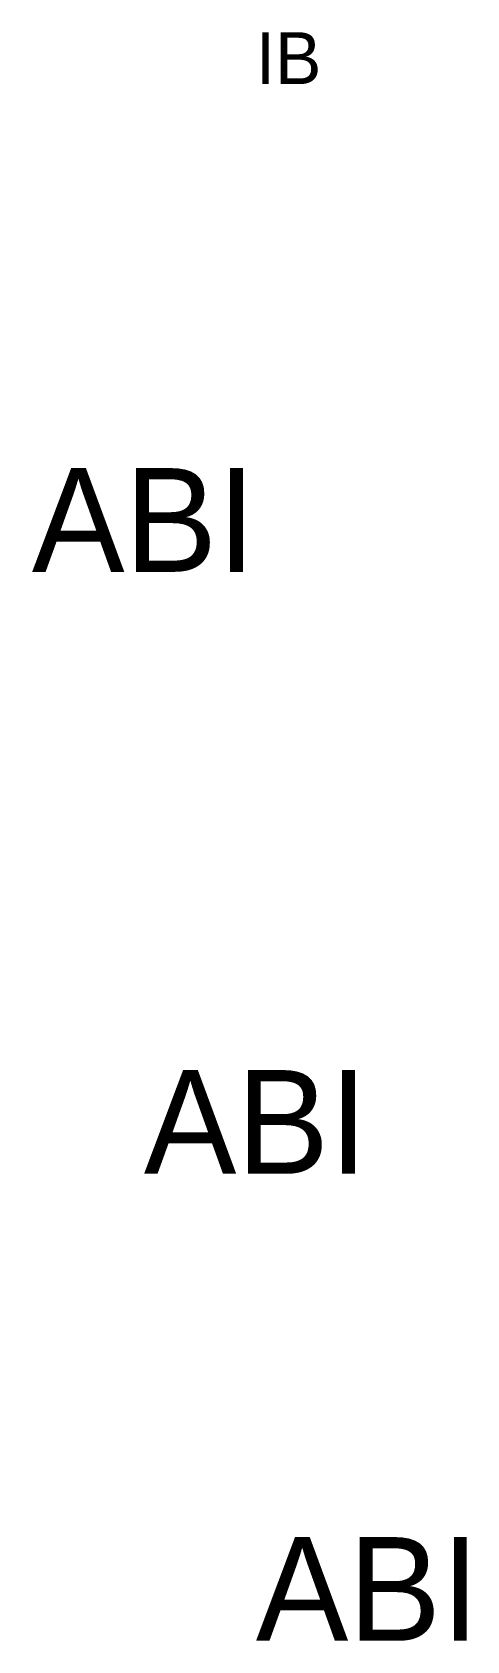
# Model space of a CAD drawing. Header units: metres. Extents: x 999995.7 to 1000004.1, y 500000 to 500031.
import ezdxf
from ezdxf.enums import TextEntityAlignment as Align

# ---------------------------------------------------------------- set-up
doc = ezdxf.new("R2010")
doc.units = ezdxf.units.M

msp = doc.modelspace()

# ---------------------------------------------------------------- texts
at = {"color": 2}
msp.add_text('IB', height=1, dxfattribs=at).set_placement((1000000, 500030))
at = {"color": 5}
msp.add_text('ABI', height=2, dxfattribs=at).set_placement((1000000, 500020), align=Align.BOTTOM_RIGHT)
at = {"color": 3}
msp.add_text('ABI', height=2, dxfattribs=at).set_placement((1000000, 500010), align=Align.MIDDLE_CENTER)
at = {"color": 1}
msp.add_text('ABI', height=2, dxfattribs=at).set_placement((1000000, 500000))

doc.saveas('drawing.dxf')
